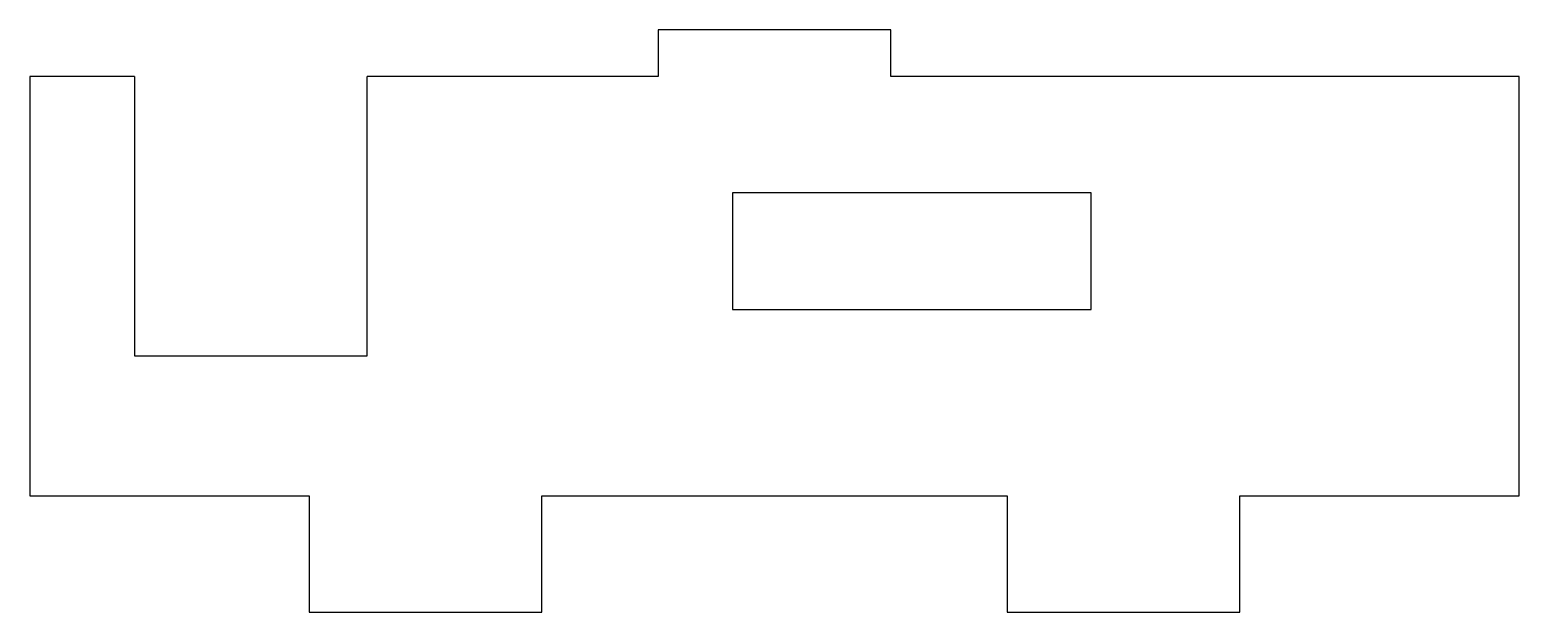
# Model space of a CAD drawing. Header units: millimetres. Extents: x 0 to 64, y -5 to 20.
import ezdxf

# ---------------------------------------------------------------- set-up
doc = ezdxf.new("R2010")
doc.units = ezdxf.units.MM

msp = doc.modelspace()

# ---------------------------------------------------------------- linework, layer by layer
at = {"color": 7, "linetype": 'Continuous', "lineweight": 25}
for p, q in [((37, 20), (27, 20)), ((27, 20), (27, 18)), ((37, 18), (37, 20)), ((4.5, 18), (0, 18)), ((0, 18), (0, 0)), ((4.5, 18), (4.5, 6)), ((27, 18), (14.5, 18)), ((14.5, 6), (14.5, 18)), ((64, 18), (37, 18)), ((64, 0), (64, 18)), ((30.2, 13), (30.2, 8)), ((45.6, 13), (30.2, 13)), ((45.6, 8), (45.6, 13)), ((30.2, 8), (45.6, 8)), ((4.5, 6), (14.5, 6)), ((0, 0), (12, 0)), ((12, 0), (12, -5)), ((22, -5), (22, 0)), ((22, 0), (42, 0)), ((42, 0), (42, -5)), ((52, -5), (52, 0)), ((52, 0), (64, 0)), ((12, -5), (22, -5)), ((42, -5), (52, -5))]:
    msp.add_line(p, q, dxfattribs=at)

doc.saveas('drawing.dxf')
